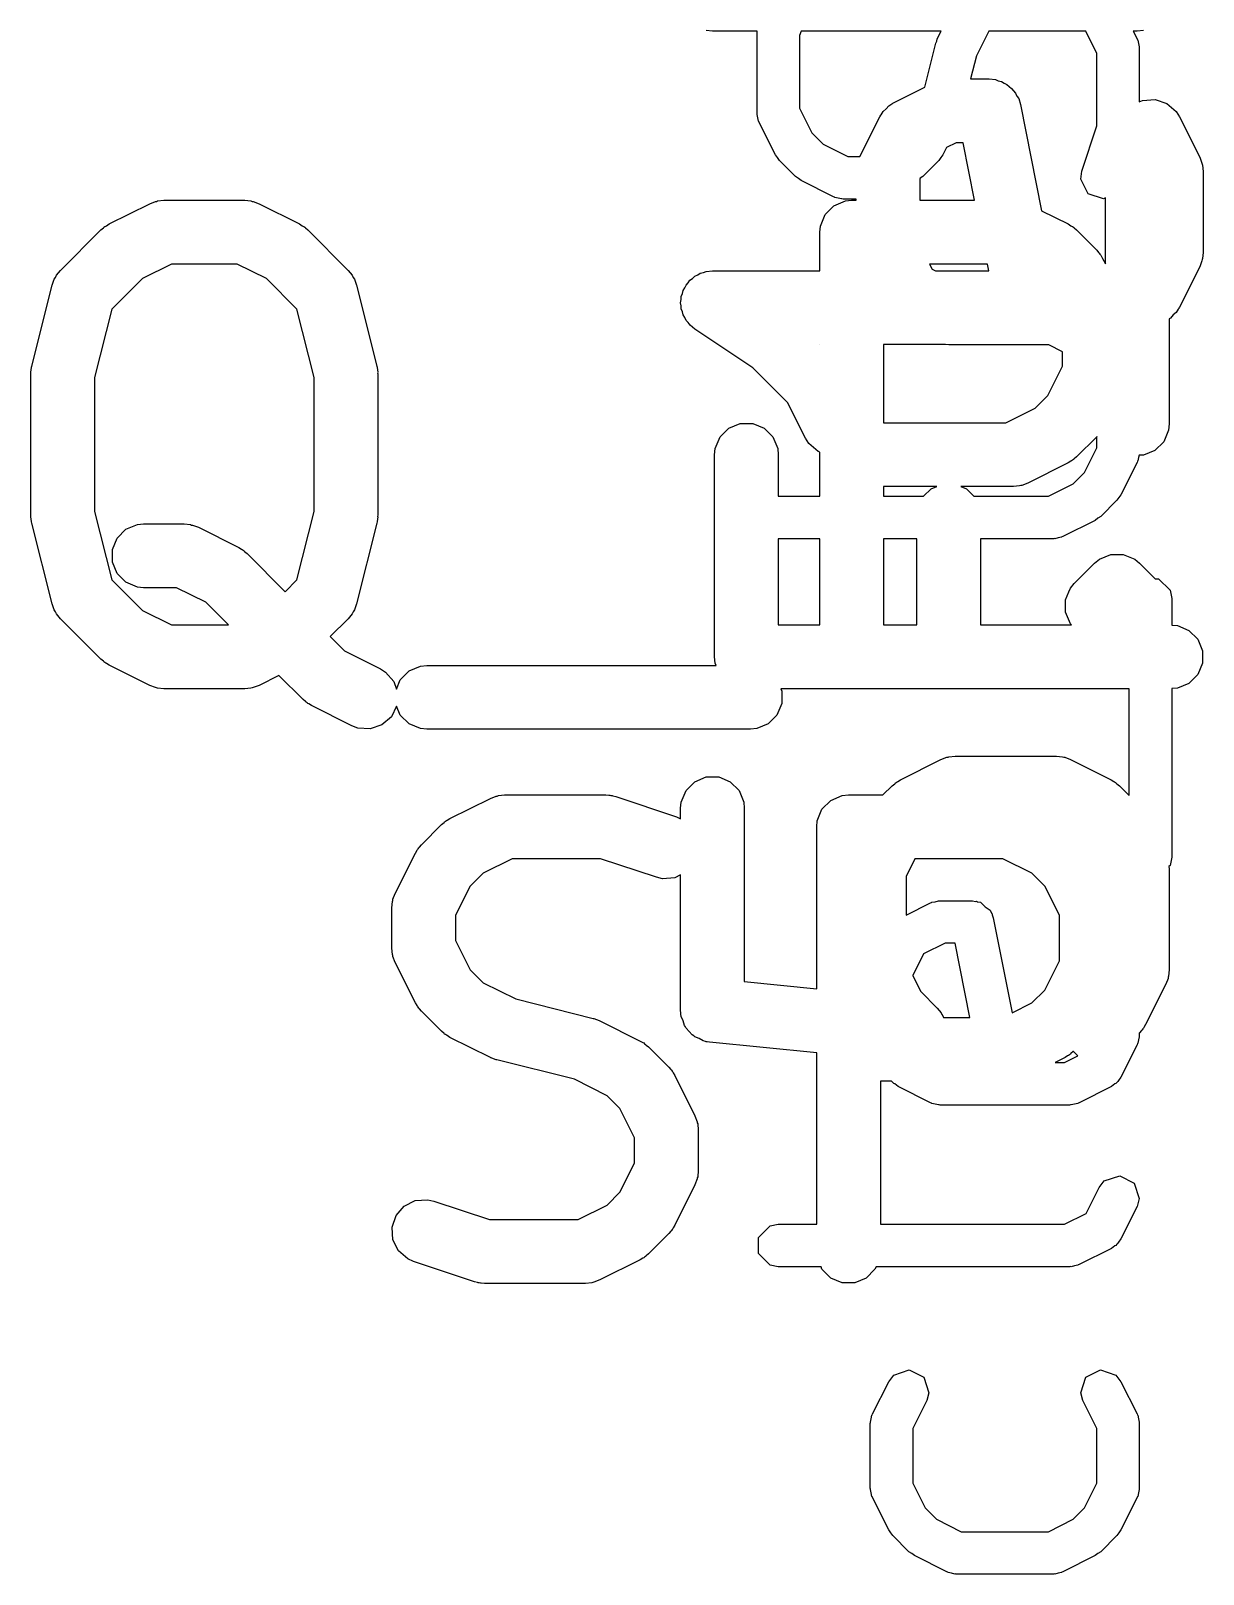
# Model space of a CAD drawing. Extents: x 2.08 to 4.63, y -4.92 to -2.81.
# Drawn here: x 2.4181 to 2.5268, y -3.5014 to -3.3583 of the extents above; entities that cross this region are included whole.
import ezdxf

# ---------------------------------------------------------------- set-up
doc = ezdxf.new("R2010")
doc.units = 0
doc.header["$MEASUREMENT"] = 0
doc.layers.add('BLACK', color=7, linetype='CONTINUOUS')

msp = doc.modelspace()

# ---------------------------------------------------------------- linework, layer by layer
at = {"layer": 'BLACK', "linetype": 'CONTINUOUS'}
for p, q in [((2.48129, -3.35838), (2.48072, -3.35832)), ((2.48544, -3.35838), (2.48129, -3.35838)), ((2.48542, -3.35847), (2.48544, -3.35838)), ((2.48542, -3.36597), (2.48542, -3.35847)), ((2.4895, -3.35838), (2.48936, -3.35879)), ((2.48936, -3.35879), (2.48936, -3.36551)), ((2.50248, -3.35838), (2.4895, -3.35838)), ((2.50198, -3.35949), (2.50207, -3.3593)), ((2.50207, -3.3593), (2.50213, -3.35909)), ((2.50213, -3.35909), (2.50248, -3.35838)), ((2.50689, -3.35838), (2.50575, -3.36066)), ((2.51589, -3.35838), (2.50689, -3.35838)), ((2.51692, -3.36044), (2.51589, -3.35838)), ((2.52066, -3.35838), (2.52029, -3.35838)), ((2.52029, -3.35838), (2.52065, -3.35909)), ((2.52065, -3.35909), (2.52067, -3.35919)), ((2.52124, -3.35832), (2.52066, -3.35838)), ((2.52067, -3.35919), (2.5207, -3.35922)), ((2.5207, -3.35922), (2.52077, -3.35953)), ((2.50096, -3.36358), (2.50198, -3.35949)), ((2.50575, -3.36066), (2.50521, -3.36281)), ((2.51692, -3.36715), (2.51692, -3.36044)), ((2.52077, -3.35953), (2.52085, -3.35983)), ((2.52085, -3.35983), (2.52084, -3.35987)), ((2.52084, -3.35987), (2.52085, -3.35997)), ((2.52085, -3.35997), (2.52085, -3.36494)), ((2.49812, -3.365), (2.50096, -3.36358)), ((2.50521, -3.36281), (2.50694, -3.36281)), ((2.50694, -3.36281), (2.50751, -3.36287)), ((2.50751, -3.36287), (2.50778, -3.36298)), ((2.50778, -3.36298), (2.50807, -3.36304)), ((2.50807, -3.36304), (2.50831, -3.3632)), ((2.50831, -3.3632), (2.50858, -3.36331)), ((2.50858, -3.36331), (2.50878, -3.36351)), ((2.50878, -3.36351), (2.50902, -3.36368)), ((2.49792, -3.36512), (2.49798, -3.36507)), ((2.49798, -3.36507), (2.49802, -3.36506)), ((2.49802, -3.36506), (2.49812, -3.365)), ((2.50902, -3.36368), (2.50919, -3.36392)), ((2.50919, -3.36392), (2.50939, -3.36412)), ((2.50939, -3.36412), (2.5095, -3.36439)), ((2.5095, -3.36439), (2.50967, -3.36463)), ((2.50967, -3.36463), (2.50983, -3.36519)), ((2.52085, -3.36494), (2.52116, -3.36479)), ((2.52116, -3.36479), (2.52231, -3.36471)), ((2.52231, -3.36471), (2.5234, -3.36507)), ((2.5234, -3.36507), (2.52427, -3.36583)), ((2.48544, -3.36607), (2.48542, -3.36597)), ((2.48543, -3.36611), (2.48544, -3.36607)), ((2.48551, -3.36641), (2.48543, -3.36611)), ((2.48557, -3.36672), (2.48551, -3.36641)), ((2.48936, -3.36551), (2.49051, -3.3678)), ((2.49496, -3.37), (2.4968, -3.36632)), ((2.4968, -3.36632), (2.49686, -3.36622)), ((2.49686, -3.36622), (2.49687, -3.36618)), ((2.49687, -3.36618), (2.49692, -3.36612)), ((2.49692, -3.36612), (2.49711, -3.36583)), ((2.49711, -3.36583), (2.49739, -3.36559)), ((2.49739, -3.36559), (2.49763, -3.36531)), ((2.49763, -3.36531), (2.49792, -3.36512)), ((2.50983, -3.36519), (2.5118, -3.37502)), ((2.52427, -3.36583), (2.52458, -3.36632)), ((2.52458, -3.36632), (2.52645, -3.37007)), ((2.4856, -3.36676), (2.48557, -3.36672)), ((2.48563, -3.36685), (2.4856, -3.36676)), ((2.48713, -3.36985), (2.48563, -3.36685)), ((2.49051, -3.3678), (2.49156, -3.36885)), ((2.51552, -3.37135), (2.51692, -3.36715)), ((2.49156, -3.36885), (2.49385, -3.37)), ((2.50299, -3.36917), (2.50265, -3.36985)), ((2.50389, -3.36872), (2.50299, -3.36917)), ((2.50452, -3.36872), (2.50389, -3.36872)), ((2.50559, -3.37406), (2.50452, -3.36872)), ((2.48732, -3.3701), (2.48713, -3.36985)), ((2.4875, -3.37036), (2.48732, -3.3701)), ((2.489, -3.37186), (2.4875, -3.37036)), ((2.49385, -3.37), (2.49496, -3.37)), ((2.50228, -3.37036), (2.50078, -3.37186)), ((2.50246, -3.3701), (2.50228, -3.37036)), ((2.50265, -3.36985), (2.50246, -3.3701)), ((2.52645, -3.37007), (2.52666, -3.37061)), ((2.52666, -3.37061), (2.52667, -3.37072)), ((2.52667, -3.37072), (2.52671, -3.37081)), ((2.48926, -3.37204), (2.489, -3.37186)), ((2.48951, -3.37223), (2.48926, -3.37204)), ((2.50055, -3.37201), (2.50052, -3.37209)), ((2.50052, -3.37209), (2.50052, -3.37406)), ((2.50078, -3.37186), (2.50055, -3.37201)), ((2.51542, -3.37211), (2.51552, -3.37135)), ((2.5161, -3.37346), (2.51542, -3.37211)), ((2.52671, -3.37081), (2.52676, -3.37139)), ((2.52676, -3.37139), (2.52676, -3.37889)), ((2.49251, -3.37373), (2.48951, -3.37223)), ((2.51753, -3.37393), (2.5161, -3.37346)), ((2.42538, -3.37625), (2.42913, -3.37438)), ((2.42913, -3.37438), (2.42967, -3.37417)), ((2.42967, -3.37417), (2.42977, -3.37416)), ((2.42977, -3.37416), (2.42987, -3.37412)), ((2.42987, -3.37412), (2.43045, -3.37406)), ((2.43045, -3.37406), (2.43795, -3.37406)), ((2.43795, -3.37406), (2.43852, -3.37412)), ((2.43852, -3.37412), (2.43862, -3.37416)), ((2.43862, -3.37416), (2.43873, -3.37417)), ((2.43873, -3.37417), (2.43927, -3.37438)), ((2.43927, -3.37438), (2.44302, -3.37625)), ((2.49173, -3.37538), (2.49255, -3.37456)), ((2.4926, -3.37376), (2.49251, -3.37373)), ((2.49255, -3.37456), (2.49361, -3.37412)), ((2.49264, -3.37379), (2.4926, -3.37376)), ((2.49295, -3.37385), (2.49264, -3.37379)), ((2.49325, -3.37393), (2.49295, -3.37385)), ((2.49329, -3.37392), (2.49325, -3.37393)), ((2.49339, -3.37394), (2.49329, -3.37392)), ((2.49461, -3.37394), (2.49339, -3.37394)), ((2.49361, -3.37412), (2.49419, -3.37406)), ((2.49419, -3.37406), (2.49461, -3.37406)), ((2.49461, -3.37406), (2.49461, -3.37394)), ((2.50052, -3.37406), (2.50559, -3.37406)), ((2.5118, -3.37502), (2.51426, -3.37625)), ((2.51771, -3.37384), (2.51753, -3.37393)), ((2.51771, -3.37996), (2.51771, -3.37384)), ((2.42489, -3.37656), (2.42497, -3.3765)), ((2.42497, -3.3765), (2.42506, -3.37644)), ((2.42506, -3.37644), (2.42513, -3.37641)), ((2.42513, -3.37641), (2.42538, -3.37625)), ((2.44302, -3.37625), (2.44326, -3.37641)), ((2.44326, -3.37641), (2.44334, -3.37644)), ((2.44334, -3.37644), (2.44342, -3.3765)), ((2.44342, -3.3765), (2.44351, -3.37656)), ((2.49124, -3.37702), (2.49129, -3.37644)), ((2.49129, -3.37644), (2.49173, -3.37538)), ((2.51426, -3.37625), (2.5145, -3.37641)), ((2.5145, -3.37641), (2.51458, -3.37644)), ((2.51458, -3.37644), (2.51466, -3.3765)), ((2.51466, -3.3765), (2.51475, -3.37656)), ((2.42086, -3.38055), (2.42461, -3.3768)), ((2.42461, -3.3768), (2.42484, -3.37662)), ((2.42484, -3.37662), (2.42489, -3.37656)), ((2.44351, -3.37656), (2.44356, -3.37662)), ((2.44356, -3.37662), (2.44378, -3.3768)), ((2.44378, -3.3768), (2.44753, -3.38055)), ((2.49124, -3.38059), (2.49124, -3.37702)), ((2.51475, -3.37656), (2.5148, -3.37662)), ((2.5148, -3.37662), (2.51502, -3.3768)), ((2.51502, -3.3768), (2.5169, -3.37868)), ((2.5169, -3.37868), (2.51708, -3.3789)), ((2.51708, -3.3789), (2.51714, -3.37896)), ((2.51714, -3.37896), (2.5172, -3.37904)), ((2.5172, -3.37904), (2.51727, -3.37913)), ((2.51727, -3.37913), (2.5173, -3.3792)), ((2.5173, -3.3792), (2.51745, -3.37945)), ((2.52676, -3.37889), (2.52671, -3.37946)), ((2.42049, -3.381), (2.42086, -3.38055)), ((2.43114, -3.37997), (2.42845, -3.38132)), ((2.43725, -3.37997), (2.43114, -3.37997)), ((2.43995, -3.38132), (2.43725, -3.37997)), ((2.44753, -3.38055), (2.4479, -3.381)), ((2.48016, -3.38082), (2.48045, -3.38076)), ((2.48045, -3.38076), (2.48072, -3.38065)), ((2.48072, -3.38065), (2.48129, -3.38059)), ((2.48129, -3.38059), (2.48129, -3.38059)), ((2.48129, -3.38059), (2.48129, -3.38059)), ((2.48129, -3.38059), (2.48129, -3.38059)), ((2.48129, -3.38059), (2.49124, -3.38059)), ((2.50677, -3.37997), (2.50141, -3.37997)), ((2.50141, -3.37997), (2.50164, -3.38044)), ((2.50164, -3.38044), (2.50195, -3.38059)), ((2.50195, -3.38059), (2.50689, -3.38059)), ((2.50689, -3.38059), (2.50677, -3.37997)), ((2.51745, -3.37945), (2.51771, -3.37996)), ((2.52645, -3.38021), (2.52458, -3.38396)), ((2.52666, -3.37967), (2.52645, -3.38021)), ((2.52667, -3.37956), (2.52666, -3.37967)), ((2.52671, -3.37946), (2.52667, -3.37956)), ((2.41821, -3.38942), (2.42008, -3.38192)), ((2.42008, -3.38192), (2.42028, -3.38138)), ((2.42028, -3.38138), (2.42041, -3.3812)), ((2.42041, -3.3812), (2.42049, -3.381)), ((2.42845, -3.38132), (2.42561, -3.38415)), ((2.44278, -3.38415), (2.43995, -3.38132)), ((2.4479, -3.381), (2.44798, -3.3812)), ((2.44798, -3.3812), (2.44811, -3.38138)), ((2.44811, -3.38138), (2.44831, -3.38192)), ((2.44831, -3.38192), (2.45018, -3.38942)), ((2.47856, -3.38242), (2.47873, -3.38218)), ((2.47873, -3.38218), (2.47884, -3.38191)), ((2.47884, -3.38191), (2.47904, -3.3817)), ((2.47904, -3.3817), (2.4792, -3.38146)), ((2.4792, -3.38146), (2.47944, -3.3813)), ((2.47944, -3.3813), (2.47965, -3.38109)), ((2.47965, -3.38109), (2.47992, -3.38098)), ((2.47992, -3.38098), (2.48016, -3.38082)), ((2.47834, -3.38355), (2.4784, -3.38326)), ((2.4784, -3.38383), (2.47834, -3.38355)), ((2.4784, -3.38297), (2.47851, -3.3827)), ((2.4784, -3.38326), (2.4784, -3.38297)), ((2.47851, -3.3827), (2.47856, -3.38242)), ((2.42561, -3.38415), (2.42403, -3.3905)), ((2.44437, -3.3905), (2.44278, -3.38415)), ((2.4784, -3.38412), (2.4784, -3.38383)), ((2.47851, -3.38439), (2.4784, -3.38412)), ((2.47857, -3.38468), (2.47851, -3.38439)), ((2.47873, -3.38492), (2.47857, -3.38468)), ((2.47884, -3.38519), (2.47873, -3.38492)), ((2.52375, -3.38497), (2.52361, -3.38505)), ((2.52361, -3.38505), (2.52361, -3.39479)), ((2.52399, -3.38469), (2.52375, -3.38497)), ((2.52427, -3.38445), (2.52399, -3.38469)), ((2.52445, -3.38416), (2.52427, -3.38445)), ((2.5245, -3.3841), (2.52445, -3.38416)), ((2.52452, -3.38406), (2.5245, -3.3841)), ((2.52458, -3.38396), (2.52452, -3.38406)), ((2.47904, -3.38539), (2.47884, -3.38519)), ((2.47921, -3.38564), (2.47904, -3.38539)), ((2.47965, -3.386), (2.47921, -3.38564)), ((2.48504, -3.38959), (2.47965, -3.386)), ((2.47965, -3.386), (2.47965, -3.386)), ((2.47965, -3.386), (2.47965, -3.386)), ((2.47965, -3.386), (2.47965, -3.386)), ((2.49124, -3.38744), (2.49123, -3.38744)), ((2.49123, -3.38744), (2.49124, -3.38744)), ((2.49124, -3.38744), (2.49124, -3.38744)), ((2.50289, -3.38744), (2.49714, -3.38744)), ((2.49714, -3.38744), (2.49714, -3.39469)), ((2.50319, -3.38747), (2.50289, -3.38744)), ((2.51069, -3.38747), (2.50319, -3.38747)), ((2.51248, -3.38747), (2.51069, -3.38747)), ((2.51373, -3.38809), (2.51248, -3.38747)), ((2.51373, -3.38944), (2.51373, -3.38809)), ((2.41812, -3.39), (2.41815, -3.38978)), ((2.41813, -3.39004), (2.41812, -3.39)), ((2.41812, -3.39014), (2.41813, -3.39004)), ((2.41812, -3.40326), (2.41812, -3.39014)), ((2.41815, -3.38978), (2.41818, -3.38956)), ((2.41818, -3.38956), (2.41819, -3.38952)), ((2.41819, -3.38952), (2.41821, -3.38942)), ((2.42403, -3.3905), (2.42403, -3.4029)), ((2.44437, -3.4029), (2.44437, -3.3905)), ((2.45018, -3.38942), (2.4502, -3.38952)), ((2.4502, -3.38952), (2.45022, -3.38956)), ((2.45022, -3.38956), (2.45024, -3.38978)), ((2.45024, -3.38978), (2.45027, -3.39)), ((2.45027, -3.39), (2.45026, -3.39004)), ((2.45026, -3.39004), (2.45027, -3.39014)), ((2.45027, -3.39014), (2.45027, -3.40326)), ((2.48824, -3.39279), (2.48504, -3.38959)), ((2.51238, -3.39214), (2.51373, -3.38944)), ((2.51119, -3.39334), (2.51238, -3.39214)), ((2.4899, -3.39612), (2.48824, -3.39279)), ((2.50849, -3.39469), (2.51119, -3.39334)), ((2.4828, -3.39518), (2.48387, -3.39474)), ((2.48387, -3.39474), (2.48502, -3.39474)), ((2.48502, -3.39474), (2.48608, -3.39518)), ((2.49714, -3.39469), (2.50849, -3.39469)), ((2.52361, -3.39479), (2.52356, -3.39537)), ((2.48155, -3.39706), (2.48199, -3.396)), ((2.48199, -3.396), (2.4828, -3.39518)), ((2.48608, -3.39518), (2.4869, -3.396)), ((2.4869, -3.396), (2.48734, -3.39706)), ((2.49021, -3.39661), (2.4899, -3.39612)), ((2.5169, -3.39598), (2.51502, -3.39785)), ((2.51692, -3.39595), (2.5169, -3.39598)), ((2.51692, -3.397), (2.51692, -3.39595)), ((2.52312, -3.39644), (2.5223, -3.39725)), ((2.52356, -3.39537), (2.52312, -3.39644)), ((2.48149, -3.39764), (2.48155, -3.39706)), ((2.48149, -3.41638), (2.48149, -3.39764)), ((2.48734, -3.39706), (2.48739, -3.39764)), ((2.48739, -3.39764), (2.48739, -3.4015)), ((2.49108, -3.39736), (2.49021, -3.39661)), ((2.49124, -3.39741), (2.49108, -3.39736)), ((2.49124, -3.4015), (2.49124, -3.39741)), ((2.51502, -3.39785), (2.5148, -3.39804)), ((2.51577, -3.3993), (2.51692, -3.397)), ((2.52077, -3.39791), (2.5207, -3.39822)), ((2.52083, -3.39769), (2.52077, -3.39791)), ((2.52124, -3.39769), (2.52083, -3.39769)), ((2.5223, -3.39725), (2.52124, -3.39769)), ((2.51426, -3.3984), (2.51051, -3.40028)), ((2.5145, -3.39825), (2.51426, -3.3984)), ((2.51458, -3.39822), (2.5145, -3.39825)), ((2.51466, -3.39815), (2.51458, -3.39822)), ((2.51475, -3.3981), (2.51466, -3.39815)), ((2.51472, -3.40035), (2.51577, -3.3993)), ((2.5148, -3.39804), (2.51475, -3.3981)), ((2.52065, -3.39835), (2.51915, -3.40135)), ((2.52067, -3.39825), (2.52065, -3.39835)), ((2.5207, -3.39822), (2.52067, -3.39825)), ((2.49714, -3.40059), (2.49714, -3.4015)), ((2.50207, -3.40059), (2.49714, -3.40059)), ((2.50086, -3.4015), (2.50155, -3.40081)), ((2.50155, -3.40081), (2.50207, -3.40059)), ((2.50919, -3.40059), (2.50431, -3.40059)), ((2.50431, -3.40059), (2.50483, -3.40081)), ((2.50483, -3.40081), (2.50552, -3.4015)), ((2.50976, -3.40053), (2.50919, -3.40059)), ((2.50986, -3.40049), (2.50976, -3.40053)), ((2.50997, -3.40049), (2.50986, -3.40049)), ((2.51051, -3.40028), (2.50997, -3.40049)), ((2.51242, -3.4015), (2.51472, -3.40035)), ((2.48739, -3.4015), (2.49124, -3.4015)), ((2.49714, -3.4015), (2.50086, -3.4015)), ((2.50552, -3.4015), (2.51242, -3.4015)), ((2.51878, -3.40186), (2.51728, -3.40336)), ((2.51895, -3.4016), (2.51878, -3.40186)), ((2.51915, -3.40135), (2.51895, -3.4016)), ((2.41813, -3.40336), (2.41812, -3.40326)), ((2.41812, -3.40341), (2.41813, -3.40336)), ((2.41815, -3.40362), (2.41812, -3.40341)), ((2.41818, -3.40384), (2.41815, -3.40362)), ((2.42403, -3.4029), (2.42561, -3.40925)), ((2.44278, -3.40925), (2.44437, -3.4029)), ((2.45024, -3.40362), (2.45022, -3.40384)), ((2.45027, -3.40341), (2.45024, -3.40362)), ((2.45027, -3.40326), (2.45026, -3.40336)), ((2.45026, -3.40336), (2.45027, -3.40341)), ((2.51702, -3.40353), (2.51677, -3.40373)), ((2.51728, -3.40336), (2.51702, -3.40353)), ((2.41819, -3.40388), (2.41818, -3.40384)), ((2.41821, -3.40398), (2.41819, -3.40388)), ((2.42008, -3.41148), (2.41821, -3.40398)), ((2.42612, -3.40537), (2.42693, -3.40456)), ((2.42693, -3.40456), (2.428, -3.40412)), ((2.428, -3.40412), (2.42857, -3.40406)), ((2.42857, -3.40406), (2.43232, -3.40406)), ((2.43232, -3.40406), (2.4329, -3.40412)), ((2.4329, -3.40412), (2.433, -3.40416)), ((2.433, -3.40416), (2.4331, -3.40416)), ((2.4331, -3.40416), (2.43364, -3.40437)), ((2.43364, -3.40437), (2.43739, -3.40625)), ((2.45018, -3.40398), (2.44831, -3.41148)), ((2.4502, -3.40388), (2.45018, -3.40398)), ((2.45022, -3.40384), (2.4502, -3.40388)), ((2.51677, -3.40373), (2.51377, -3.40523)), ((2.42568, -3.40644), (2.42612, -3.40537)), ((2.42568, -3.40759), (2.42568, -3.40644)), ((2.43739, -3.40625), (2.43764, -3.4064)), ((2.43764, -3.4064), (2.43771, -3.40643)), ((2.43771, -3.40643), (2.43779, -3.4065)), ((2.43779, -3.4065), (2.43788, -3.40655)), ((2.43788, -3.40655), (2.43793, -3.40661)), ((2.48739, -3.40543), (2.48739, -3.41343)), ((2.49124, -3.40543), (2.48739, -3.40543)), ((2.49124, -3.41343), (2.49124, -3.40543)), ((2.49714, -3.40543), (2.49714, -3.41343)), ((2.50024, -3.40543), (2.49714, -3.40543)), ((2.50024, -3.41343), (2.50024, -3.40543)), ((2.51289, -3.40543), (2.50614, -3.40543)), ((2.50614, -3.40543), (2.50614, -3.41343)), ((2.51298, -3.40541), (2.51289, -3.40543)), ((2.51303, -3.40543), (2.51298, -3.40541)), ((2.51333, -3.40535), (2.51303, -3.40543)), ((2.51364, -3.40528), (2.51333, -3.40535)), ((2.51367, -3.40525), (2.51364, -3.40528)), ((2.51377, -3.40523), (2.51367, -3.40525)), ((2.42612, -3.40865), (2.42568, -3.40759)), ((2.43793, -3.40661), (2.43816, -3.4068)), ((2.43816, -3.4068), (2.44169, -3.41034)), ((2.51482, -3.40958), (2.5167, -3.40771)), ((2.5167, -3.40771), (2.51715, -3.40734)), ((2.51715, -3.40734), (2.51821, -3.4069)), ((2.51821, -3.4069), (2.51936, -3.4069)), ((2.51936, -3.4069), (2.52043, -3.40734)), ((2.52043, -3.40734), (2.52043, -3.40734)), ((2.52043, -3.40734), (2.52088, -3.40771)), ((2.52088, -3.40771), (2.52232, -3.40915)), ((2.42561, -3.40925), (2.42845, -3.41208)), ((2.42693, -3.40947), (2.42612, -3.40865)), ((2.44169, -3.41034), (2.44278, -3.40925)), ((2.52232, -3.40915), (2.52264, -3.40915)), ((2.52264, -3.40915), (2.5237, -3.41021)), ((2.428, -3.40991), (2.42693, -3.40947)), ((2.42857, -3.40997), (2.428, -3.40991)), ((2.43162, -3.40997), (2.42857, -3.40997)), ((2.43432, -3.41131), (2.43162, -3.40997)), ((2.51402, -3.41109), (2.51432, -3.41037)), ((2.51432, -3.41037), (2.51446, -3.41003)), ((2.51446, -3.41003), (2.51482, -3.40958)), ((2.51446, -3.41003), (2.51446, -3.41003)), ((2.5237, -3.41021), (2.52385, -3.41096)), ((2.42028, -3.41202), (2.42008, -3.41148)), ((2.42041, -3.4122), (2.42028, -3.41202)), ((2.42049, -3.4124), (2.42041, -3.4122)), ((2.42845, -3.41208), (2.43114, -3.41343)), ((2.43644, -3.41343), (2.43432, -3.41131)), ((2.44798, -3.4122), (2.4479, -3.4124)), ((2.44811, -3.41202), (2.44798, -3.4122)), ((2.44831, -3.41148), (2.44811, -3.41202)), ((2.51402, -3.41224), (2.51402, -3.41109)), ((2.51446, -3.41331), (2.51402, -3.41224)), ((2.52385, -3.41096), (2.52385, -3.41344)), ((2.42086, -3.41285), (2.42049, -3.4124)), ((2.42461, -3.4166), (2.42086, -3.41285)), ((2.43114, -3.41343), (2.43644, -3.41343)), ((2.44753, -3.41285), (2.44587, -3.41451)), ((2.4479, -3.4124), (2.44753, -3.41285)), ((2.48739, -3.41343), (2.49124, -3.41343)), ((2.49714, -3.41343), (2.50024, -3.41343)), ((2.50614, -3.41343), (2.51456, -3.41343)), ((2.51456, -3.41343), (2.51446, -3.41331)), ((2.51446, -3.41331), (2.51446, -3.41331)), ((2.52385, -3.41344), (2.52439, -3.41349)), ((2.52439, -3.41349), (2.52545, -3.41393)), ((2.44587, -3.41451), (2.44719, -3.41583)), ((2.52545, -3.41393), (2.52627, -3.41474)), ((2.52627, -3.41474), (2.52671, -3.41581)), ((2.44719, -3.41583), (2.45051, -3.41749)), ((2.48155, -3.41696), (2.48149, -3.41638)), ((2.52671, -3.41581), (2.52671, -3.41696)), ((2.42484, -3.41679), (2.42461, -3.4166)), ((2.42489, -3.41684), (2.42484, -3.41679)), ((2.42497, -3.4169), (2.42489, -3.41684)), ((2.42506, -3.41697), (2.42497, -3.4169)), ((2.42513, -3.417), (2.42506, -3.41697)), ((2.42538, -3.41715), (2.42513, -3.417)), ((2.42913, -3.41903), (2.42538, -3.41715)), ((2.45051, -3.41749), (2.451, -3.4178)), ((2.451, -3.4178), (2.45176, -3.41867)), ((2.45236, -3.4185), (2.45318, -3.41768)), ((2.45318, -3.41768), (2.45424, -3.41724)), ((2.45424, -3.41724), (2.45482, -3.41718)), ((2.45482, -3.41718), (2.48164, -3.41718)), ((2.48164, -3.41718), (2.48155, -3.41696)), ((2.52671, -3.41696), (2.52627, -3.41802)), ((2.42967, -3.41923), (2.42913, -3.41903)), ((2.42977, -3.41924), (2.42967, -3.41923)), ((2.42987, -3.41928), (2.42977, -3.41924)), ((2.43045, -3.41934), (2.42987, -3.41928)), ((2.43795, -3.41934), (2.43045, -3.41934)), ((2.43852, -3.41928), (2.43795, -3.41934)), ((2.43862, -3.41924), (2.43852, -3.41928)), ((2.43873, -3.41923), (2.43862, -3.41924)), ((2.43927, -3.41903), (2.43873, -3.41923)), ((2.44111, -3.4181), (2.43927, -3.41903)), ((2.44336, -3.42035), (2.44111, -3.4181)), ((2.45176, -3.41867), (2.452, -3.41938)), ((2.452, -3.41938), (2.45236, -3.4185)), ((2.51992, -3.41934), (2.48762, -3.41934)), ((2.48762, -3.41934), (2.48771, -3.41956)), ((2.51992, -3.42924), (2.51992, -3.41934)), ((2.52439, -3.41928), (2.52385, -3.41933)), ((2.52385, -3.41933), (2.52385, -3.43496)), ((2.52545, -3.41884), (2.52439, -3.41928)), ((2.52627, -3.41802), (2.52545, -3.41884)), ((2.44358, -3.42053), (2.44336, -3.42035)), ((2.44363, -3.42059), (2.44358, -3.42053)), ((2.44372, -3.42065), (2.44363, -3.42059)), ((2.4438, -3.42072), (2.44372, -3.42065)), ((2.44388, -3.42075), (2.4438, -3.42072)), ((2.44412, -3.4209), (2.44388, -3.42075)), ((2.48771, -3.42071), (2.48727, -3.42178)), ((2.48771, -3.41956), (2.48771, -3.42071)), ((2.44787, -3.42278), (2.44412, -3.4209)), ((2.45153, -3.42195), (2.45066, -3.4227)), ((2.45202, -3.42095), (2.45153, -3.42195)), ((2.45236, -3.42178), (2.45202, -3.42095)), ((2.45318, -3.42259), (2.45236, -3.42178)), ((2.48727, -3.42178), (2.48645, -3.42259)), ((2.44841, -3.42298), (2.44787, -3.42278)), ((2.44956, -3.42307), (2.44841, -3.42298)), ((2.45066, -3.4227), (2.44956, -3.42307)), ((2.45424, -3.42303), (2.45318, -3.42259)), ((2.45482, -3.42309), (2.45424, -3.42303)), ((2.48481, -3.42309), (2.45482, -3.42309)), ((2.48539, -3.42303), (2.48481, -3.42309)), ((2.48645, -3.42259), (2.48539, -3.42303)), ((2.49872, -3.42777), (2.50247, -3.4259)), ((2.50247, -3.4259), (2.50301, -3.42569)), ((2.50301, -3.42569), (2.50312, -3.42569)), ((2.50312, -3.42569), (2.50321, -3.42564)), ((2.50321, -3.42564), (2.50379, -3.42559)), ((2.50379, -3.42559), (2.51316, -3.42559)), ((2.51316, -3.42559), (2.51374, -3.42564)), ((2.51374, -3.42564), (2.51384, -3.42569)), ((2.51384, -3.42569), (2.51394, -3.42569)), ((2.51394, -3.42569), (2.51448, -3.4259)), ((2.51448, -3.4259), (2.51823, -3.42777)), ((2.47884, -3.42877), (2.47965, -3.42796)), ((2.47965, -3.42796), (2.48072, -3.42752)), ((2.48072, -3.42752), (2.48187, -3.42752)), ((2.48187, -3.42752), (2.48293, -3.42796)), ((2.48293, -3.42796), (2.48375, -3.42877)), ((2.49823, -3.42808), (2.49832, -3.42803)), ((2.49832, -3.42803), (2.4984, -3.42796)), ((2.4984, -3.42796), (2.49847, -3.42793)), ((2.49847, -3.42793), (2.49872, -3.42777)), ((2.51823, -3.42777), (2.51848, -3.42793)), ((2.51848, -3.42793), (2.51855, -3.42796)), ((2.51855, -3.42796), (2.51863, -3.42803)), ((2.51863, -3.42803), (2.51872, -3.42808)), ((2.46071, -3.4295), (2.46125, -3.42929)), ((2.46125, -3.42929), (2.46135, -3.42929)), ((2.46135, -3.42929), (2.46145, -3.42925)), ((2.46145, -3.42925), (2.46203, -3.42919)), ((2.46203, -3.42919), (2.4714, -3.42919)), ((2.4714, -3.42919), (2.47169, -3.42922)), ((2.47169, -3.42922), (2.47177, -3.42921)), ((2.47177, -3.42921), (2.47187, -3.42924)), ((2.47187, -3.42924), (2.47198, -3.42925)), ((2.47198, -3.42925), (2.47205, -3.42928)), ((2.47205, -3.42928), (2.47233, -3.42934)), ((2.47233, -3.42934), (2.47796, -3.43122)), ((2.4784, -3.42984), (2.47884, -3.42877)), ((2.48375, -3.42877), (2.48419, -3.42984)), ((2.49226, -3.42969), (2.49332, -3.42925)), ((2.49332, -3.42925), (2.4939, -3.42919)), ((2.4939, -3.42919), (2.49709, -3.42919)), ((2.49709, -3.42919), (2.49795, -3.42833)), ((2.49795, -3.42833), (2.49818, -3.42814)), ((2.49818, -3.42814), (2.49823, -3.42808)), ((2.51872, -3.42808), (2.51877, -3.42814)), ((2.51877, -3.42814), (2.519, -3.42833)), ((2.519, -3.42833), (2.51992, -3.42924)), ((2.45696, -3.43138), (2.46071, -3.4295)), ((2.47834, -3.43042), (2.4784, -3.42984)), ((2.47834, -3.43139), (2.47834, -3.43042)), ((2.48419, -3.42984), (2.48424, -3.43042)), ((2.48424, -3.43042), (2.48424, -3.44649)), ((2.491, -3.43157), (2.49144, -3.4305)), ((2.49144, -3.4305), (2.49226, -3.42969)), ((2.45431, -3.4338), (2.45619, -3.43193)), ((2.45619, -3.43193), (2.45642, -3.43174)), ((2.45642, -3.43174), (2.45647, -3.43168)), ((2.45647, -3.43168), (2.45656, -3.43163)), ((2.45656, -3.43163), (2.45664, -3.43156)), ((2.45664, -3.43156), (2.45671, -3.43153)), ((2.45671, -3.43153), (2.45696, -3.43138)), ((2.47796, -3.43122), (2.47834, -3.43139)), ((2.49095, -3.43214), (2.491, -3.43157)), ((2.49095, -3.44716), (2.49095, -3.43214)), ((2.45189, -3.43832), (2.45376, -3.43457)), ((2.45376, -3.43457), (2.45392, -3.43432)), ((2.45392, -3.43432), (2.45395, -3.43425)), ((2.45395, -3.43425), (2.45401, -3.43417)), ((2.45401, -3.43417), (2.45407, -3.43408)), ((2.45407, -3.43408), (2.45413, -3.43403)), ((2.45413, -3.43403), (2.45431, -3.4338)), ((2.46272, -3.4351), (2.46003, -3.43644)), ((2.47092, -3.4351), (2.46272, -3.4351)), ((2.47609, -3.43682), (2.47092, -3.4351)), ((2.50006, -3.4351), (2.49924, -3.43674)), ((2.5082, -3.4351), (2.50006, -3.4351)), ((2.5109, -3.43644), (2.5082, -3.4351)), ((2.52385, -3.43496), (2.5237, -3.43572)), ((2.46003, -3.43644), (2.45883, -3.43764)), ((2.47834, -3.4366), (2.4778, -3.43687)), ((2.47834, -3.44916), (2.47834, -3.4366)), ((2.51209, -3.43764), (2.5109, -3.43644)), ((2.5237, -3.43572), (2.52359, -3.43583)), ((2.52359, -3.43583), (2.52361, -3.43604)), ((2.52361, -3.43604), (2.52361, -3.44541)), ((2.45883, -3.43764), (2.45748, -3.44034)), ((2.47666, -3.43695), (2.47609, -3.43682)), ((2.4778, -3.43687), (2.47666, -3.43695)), ((2.49924, -3.43674), (2.49924, -3.44033)), ((2.51344, -3.44034), (2.51209, -3.43764)), ((2.45157, -3.43964), (2.45163, -3.43907)), ((2.45163, -3.43907), (2.45167, -3.43897)), ((2.45167, -3.43897), (2.45168, -3.43886)), ((2.45168, -3.43886), (2.45189, -3.43832)), ((2.49924, -3.44033), (2.50151, -3.4392)), ((2.50151, -3.4392), (2.5016, -3.43917)), ((2.5016, -3.43917), (2.50163, -3.43914)), ((2.50163, -3.43914), (2.50194, -3.43908)), ((2.50194, -3.43908), (2.50225, -3.439)), ((2.50225, -3.439), (2.50229, -3.43901)), ((2.50229, -3.43901), (2.50239, -3.43899)), ((2.50239, -3.43899), (2.50539, -3.43899)), ((2.50539, -3.43899), (2.50567, -3.43905)), ((2.50567, -3.43905), (2.50577, -3.43903)), ((2.50577, -3.43903), (2.50585, -3.43908)), ((2.50585, -3.43908), (2.50614, -3.43914)), ((2.50614, -3.43914), (2.50655, -3.43955)), ((2.45157, -3.44339), (2.45157, -3.43964)), ((2.45748, -3.44034), (2.45748, -3.44269)), ((2.50655, -3.43955), (2.50702, -3.43987)), ((2.50702, -3.43987), (2.50714, -3.44014)), ((2.50714, -3.44014), (2.50721, -3.44021)), ((2.50721, -3.44021), (2.50721, -3.44031)), ((2.50721, -3.44031), (2.50732, -3.44057)), ((2.50732, -3.44057), (2.50908, -3.44937)), ((2.51344, -3.44457), (2.51344, -3.44034)), ((2.45163, -3.44397), (2.45157, -3.44339)), ((2.45748, -3.44269), (2.45883, -3.44539)), ((2.50285, -3.44293), (2.50086, -3.44393)), ((2.50377, -3.44293), (2.50285, -3.44293)), ((2.50515, -3.44981), (2.50377, -3.44293)), ((2.45167, -3.44407), (2.45163, -3.44397)), ((2.45168, -3.44417), (2.45167, -3.44407)), ((2.45189, -3.44471), (2.45168, -3.44417)), ((2.45376, -3.44846), (2.45189, -3.44471)), ((2.50086, -3.44393), (2.49986, -3.44593)), ((2.51209, -3.44727), (2.51344, -3.44457)), ((2.45883, -3.44539), (2.46003, -3.44659)), ((2.46003, -3.44659), (2.46306, -3.4481)), ((2.48424, -3.44649), (2.49095, -3.44716)), ((2.49986, -3.44593), (2.49986, -3.44594)), ((2.49986, -3.44594), (2.50059, -3.44741)), ((2.52351, -3.44619), (2.5233, -3.44673)), ((2.52352, -3.44609), (2.52351, -3.44619)), ((2.52356, -3.44599), (2.52352, -3.44609)), ((2.52361, -3.44541), (2.52356, -3.44599)), ((2.50059, -3.44741), (2.50213, -3.44895)), ((2.5109, -3.44846), (2.51209, -3.44727)), ((2.5233, -3.44673), (2.52143, -3.45048)), ((2.45392, -3.44871), (2.45376, -3.44846)), ((2.45395, -3.44878), (2.45392, -3.44871)), ((2.45401, -3.44886), (2.45395, -3.44878)), ((2.45407, -3.44895), (2.45401, -3.44886)), ((2.45413, -3.449), (2.45407, -3.44895)), ((2.45431, -3.44923), (2.45413, -3.449)), ((2.45619, -3.4511), (2.45431, -3.44923)), ((2.46306, -3.4481), (2.47024, -3.4499)), ((2.47836, -3.44938), (2.47834, -3.44916)), ((2.47835, -3.44945), (2.47836, -3.44938)), ((2.47837, -3.44952), (2.47835, -3.44945)), ((2.50213, -3.44895), (2.50249, -3.4494)), ((2.50249, -3.4494), (2.50255, -3.44953)), ((2.50908, -3.44937), (2.5109, -3.44846)), ((2.47024, -3.4499), (2.47028, -3.44992)), ((2.47028, -3.44992), (2.47031, -3.44992)), ((2.47031, -3.44992), (2.47055, -3.45001)), ((2.47055, -3.45001), (2.47079, -3.4501)), ((2.47079, -3.4501), (2.4708, -3.45011)), ((2.4708, -3.45011), (2.47085, -3.45012)), ((2.47085, -3.45012), (2.4746, -3.452)), ((2.4784, -3.44974), (2.47837, -3.44952)), ((2.47856, -3.45014), (2.4784, -3.44974)), ((2.47869, -3.45055), (2.47856, -3.45014)), ((2.47878, -3.45067), (2.47869, -3.45055)), ((2.47884, -3.4508), (2.47878, -3.45067)), ((2.47914, -3.45111), (2.47884, -3.4508)), ((2.50255, -3.44953), (2.50265, -3.44965)), ((2.50265, -3.44965), (2.50269, -3.44981)), ((2.50269, -3.44981), (2.50515, -3.44981)), ((2.52118, -3.45088), (2.52112, -3.45097)), ((2.52124, -3.4508), (2.52118, -3.45088)), ((2.52127, -3.45073), (2.52124, -3.4508)), ((2.52143, -3.45048), (2.52127, -3.45073)), ((2.45642, -3.45129), (2.45619, -3.4511)), ((2.45647, -3.45135), (2.45642, -3.45129)), ((2.45656, -3.4514), (2.45647, -3.45135)), ((2.45664, -3.45147), (2.45656, -3.4514)), ((2.45671, -3.4515), (2.45664, -3.45147)), ((2.45696, -3.45166), (2.45671, -3.4515)), ((2.46071, -3.45353), (2.45696, -3.45166)), ((2.4746, -3.452), (2.47484, -3.45215)), ((2.47484, -3.45215), (2.47492, -3.45218)), ((2.47492, -3.45218), (2.475, -3.45225)), ((2.475, -3.45225), (2.47509, -3.45231)), ((2.47509, -3.45231), (2.47514, -3.45237)), ((2.47942, -3.45144), (2.47914, -3.45111)), ((2.47955, -3.45151), (2.47942, -3.45144)), ((2.47965, -3.45162), (2.47955, -3.45151)), ((2.48005, -3.45178), (2.47965, -3.45162)), ((2.48043, -3.45199), (2.48005, -3.45178)), ((2.48065, -3.45203), (2.48043, -3.45199)), ((2.48072, -3.45206), (2.48065, -3.45203)), ((2.48079, -3.45206), (2.48072, -3.45206)), ((2.481, -3.4521), (2.48079, -3.45206)), ((2.49095, -3.4531), (2.481, -3.4521)), ((2.52065, -3.45234), (2.51915, -3.45534)), ((2.52067, -3.45224), (2.52065, -3.45234)), ((2.5207, -3.45221), (2.52067, -3.45224)), ((2.52077, -3.4519), (2.5207, -3.45221)), ((2.52085, -3.4516), (2.52077, -3.4519)), ((2.52085, -3.45146), (2.52084, -3.45156)), ((2.52084, -3.45156), (2.52085, -3.4516)), ((2.52088, -3.45125), (2.52085, -3.45127)), ((2.52085, -3.45127), (2.52085, -3.45146)), ((2.52106, -3.45102), (2.52088, -3.45125)), ((2.52112, -3.45097), (2.52106, -3.45102)), ((2.46075, -3.45355), (2.46071, -3.45353)), ((2.46077, -3.45356), (2.46075, -3.45355)), ((2.46101, -3.45365), (2.46077, -3.45356)), ((2.46125, -3.45374), (2.46101, -3.45365)), ((2.46127, -3.45374), (2.46125, -3.45374)), ((2.46131, -3.45375), (2.46127, -3.45374)), ((2.4685, -3.45555), (2.46131, -3.45375)), ((2.47514, -3.45237), (2.47536, -3.45255)), ((2.47536, -3.45255), (2.47724, -3.45443)), ((2.49095, -3.46899), (2.49095, -3.4531)), ((2.51397, -3.45353), (2.51305, -3.45399)), ((2.51392, -3.45399), (2.51515, -3.45337)), ((2.51421, -3.45338), (2.51397, -3.45353)), ((2.51429, -3.45335), (2.51421, -3.45338)), ((2.51437, -3.45328), (2.51429, -3.45335)), ((2.51446, -3.45322), (2.51437, -3.45328)), ((2.51451, -3.45316), (2.51446, -3.45322)), ((2.51473, -3.45298), (2.51451, -3.45316)), ((2.51475, -3.45297), (2.51473, -3.45298)), ((2.51515, -3.45337), (2.51475, -3.45297)), ((2.47724, -3.45443), (2.47742, -3.45465)), ((2.47742, -3.45465), (2.47748, -3.4547)), ((2.47748, -3.4547), (2.47754, -3.45479)), ((2.47754, -3.45479), (2.47761, -3.45487)), ((2.47761, -3.45487), (2.47764, -3.45495)), ((2.47764, -3.45495), (2.47779, -3.45519)), ((2.47779, -3.45519), (2.47967, -3.45894)), ((2.51305, -3.45399), (2.51392, -3.45399)), ((2.47153, -3.45707), (2.4685, -3.45555)), ((2.49789, -3.45572), (2.49685, -3.45572)), ((2.49685, -3.45572), (2.49685, -3.46899)), ((2.4979, -3.45575), (2.49789, -3.45572)), ((2.49801, -3.45584), (2.4979, -3.45575)), ((2.4981, -3.45595), (2.49801, -3.45584)), ((2.4982, -3.45598), (2.4981, -3.45595)), ((2.49851, -3.45622), (2.4982, -3.45598)), ((2.50151, -3.45772), (2.49851, -3.45622)), ((2.51827, -3.45622), (2.51527, -3.45772)), ((2.51858, -3.45598), (2.51827, -3.45622)), ((2.51868, -3.45595), (2.51858, -3.45598)), ((2.51876, -3.45584), (2.51868, -3.45595)), ((2.51887, -3.45575), (2.51876, -3.45584)), ((2.51891, -3.45565), (2.51887, -3.45575)), ((2.51915, -3.45534), (2.51891, -3.45565)), ((2.47272, -3.45826), (2.47153, -3.45707)), ((2.5016, -3.45775), (2.50151, -3.45772)), ((2.50163, -3.45778), (2.5016, -3.45775)), ((2.50194, -3.45784), (2.50163, -3.45778)), ((2.50225, -3.45792), (2.50194, -3.45784)), ((2.50229, -3.45791), (2.50225, -3.45792)), ((2.50239, -3.45793), (2.50229, -3.45791)), ((2.51439, -3.45793), (2.50239, -3.45793)), ((2.51448, -3.45791), (2.51439, -3.45793)), ((2.51453, -3.45792), (2.51448, -3.45791)), ((2.51483, -3.45784), (2.51453, -3.45792)), ((2.51514, -3.45778), (2.51483, -3.45784)), ((2.51517, -3.45775), (2.51514, -3.45778)), ((2.51527, -3.45772), (2.51517, -3.45775)), ((2.47407, -3.46096), (2.47272, -3.45826)), ((2.47967, -3.45894), (2.47987, -3.45948)), ((2.47987, -3.45948), (2.47988, -3.45959)), ((2.47988, -3.45959), (2.47992, -3.45969)), ((2.47992, -3.45969), (2.47998, -3.46026)), ((2.47998, -3.46026), (2.47998, -3.46401)), ((2.47407, -3.46332), (2.47407, -3.46096)), ((2.47272, -3.46601), (2.47407, -3.46332)), ((2.47987, -3.46479), (2.47967, -3.46533)), ((2.47988, -3.46469), (2.47987, -3.46479)), ((2.47992, -3.46459), (2.47988, -3.46469)), ((2.47998, -3.46401), (2.47992, -3.46459)), ((2.51713, -3.46558), (2.5176, -3.46497)), ((2.5176, -3.46497), (2.51903, -3.46449)), ((2.51903, -3.46449), (2.52037, -3.46517)), ((2.52037, -3.46517), (2.52085, -3.4666)), ((2.47153, -3.46721), (2.47272, -3.46601)), ((2.47967, -3.46533), (2.47779, -3.46908)), ((2.51592, -3.46799), (2.51713, -3.46558)), ((2.52085, -3.4666), (2.52065, -3.46734)), ((2.45196, -3.46818), (2.45272, -3.46731)), ((2.45272, -3.46731), (2.45375, -3.46679)), ((2.45375, -3.46679), (2.4549, -3.46671)), ((2.4549, -3.46671), (2.45546, -3.46684)), ((2.45546, -3.46684), (2.46063, -3.46856)), ((2.46883, -3.46856), (2.47153, -3.46721)), ((2.51392, -3.46899), (2.51592, -3.46799)), ((2.52065, -3.46734), (2.51915, -3.47034)), ((2.4516, -3.46927), (2.45196, -3.46818)), ((2.45168, -3.47042), (2.4516, -3.46927)), ((2.46063, -3.46856), (2.46883, -3.46856)), ((2.47754, -3.46948), (2.47748, -3.46957)), ((2.47761, -3.4694), (2.47754, -3.46948)), ((2.47764, -3.46933), (2.47761, -3.4694)), ((2.47779, -3.46908), (2.47764, -3.46933)), ((2.48557, -3.4702), (2.48664, -3.46914)), ((2.48664, -3.46914), (2.48739, -3.46899)), ((2.48739, -3.46899), (2.49095, -3.46899)), ((2.49685, -3.46899), (2.51392, -3.46899)), ((2.4522, -3.47145), (2.45168, -3.47042)), ((2.47724, -3.46985), (2.47536, -3.47173)), ((2.47742, -3.46962), (2.47724, -3.46985)), ((2.47748, -3.46957), (2.47742, -3.46962)), ((2.48557, -3.47171), (2.48557, -3.4702)), ((2.51868, -3.47094), (2.51858, -3.47098)), ((2.51876, -3.47083), (2.51868, -3.47094)), ((2.51887, -3.47075), (2.51876, -3.47083)), ((2.51891, -3.47065), (2.51887, -3.47075)), ((2.51915, -3.47034), (2.51891, -3.47065)), ((2.45307, -3.4722), (2.4522, -3.47145)), ((2.45359, -3.47244), (2.45307, -3.4722)), ((2.4746, -3.47228), (2.47085, -3.47415)), ((2.47484, -3.47212), (2.4746, -3.47228)), ((2.47492, -3.47209), (2.47484, -3.47212)), ((2.475, -3.47203), (2.47492, -3.47209)), ((2.47509, -3.47197), (2.475, -3.47203)), ((2.47514, -3.47191), (2.47509, -3.47197)), ((2.47536, -3.47173), (2.47514, -3.47191)), ((2.48664, -3.47278), (2.48557, -3.47171)), ((2.51827, -3.47122), (2.51527, -3.47272)), ((2.51858, -3.47098), (2.51827, -3.47122)), ((2.45922, -3.47431), (2.45359, -3.47244)), ((2.48739, -3.47293), (2.48664, -3.47278)), ((2.49135, -3.47293), (2.48739, -3.47293)), ((2.49144, -3.47315), (2.49135, -3.47293)), ((2.49226, -3.47397), (2.49144, -3.47315)), ((2.49635, -3.47315), (2.49554, -3.47397)), ((2.49645, -3.47293), (2.49635, -3.47315)), ((2.51439, -3.47293), (2.49645, -3.47293)), ((2.51448, -3.47291), (2.51439, -3.47293)), ((2.51453, -3.47292), (2.51448, -3.47291)), ((2.51483, -3.47284), (2.51453, -3.47292)), ((2.51514, -3.47278), (2.51483, -3.47284)), ((2.51517, -3.47274), (2.51514, -3.47278)), ((2.51527, -3.47272), (2.51517, -3.47274)), ((2.4595, -3.47438), (2.45922, -3.47431)), ((2.45958, -3.47441), (2.4595, -3.47438)), ((2.45968, -3.47442), (2.45958, -3.47441)), ((2.45978, -3.47444), (2.45968, -3.47442)), ((2.45986, -3.47444), (2.45978, -3.47444)), ((2.46015, -3.47447), (2.45986, -3.47444)), ((2.46953, -3.47447), (2.46015, -3.47447)), ((2.4701, -3.47441), (2.46953, -3.47447)), ((2.4702, -3.47437), (2.4701, -3.47441)), ((2.47031, -3.47436), (2.4702, -3.47437)), ((2.47085, -3.47415), (2.47031, -3.47436)), ((2.49332, -3.47441), (2.49226, -3.47397)), ((2.49447, -3.47441), (2.49332, -3.47441)), ((2.49554, -3.47397), (2.49447, -3.47441)), ((2.49613, -3.48657), (2.49763, -3.48358)), ((2.49763, -3.48358), (2.4981, -3.48297)), ((2.4981, -3.48297), (2.49953, -3.48249)), ((2.49953, -3.48249), (2.50088, -3.48317)), ((2.50088, -3.48317), (2.50135, -3.4846)), ((2.51542, -3.4846), (2.5159, -3.48317)), ((2.5159, -3.48317), (2.51725, -3.48249)), ((2.51725, -3.48249), (2.51868, -3.48297)), ((2.51868, -3.48297), (2.51915, -3.48358)), ((2.51915, -3.48358), (2.52065, -3.48657)), ((2.50135, -3.4846), (2.50115, -3.48534)), ((2.51563, -3.48534), (2.51542, -3.4846)), ((2.49607, -3.4867), (2.4961, -3.48667)), ((2.4961, -3.48667), (2.49613, -3.48657)), ((2.50115, -3.48534), (2.49986, -3.48792)), ((2.51692, -3.48792), (2.51563, -3.48534)), ((2.52065, -3.48657), (2.52067, -3.48667)), ((2.52067, -3.48667), (2.5207, -3.4867)), ((2.49592, -3.48746), (2.49594, -3.48736)), ((2.49592, -3.49345), (2.49592, -3.48746)), ((2.49593, -3.48732), (2.49601, -3.48701)), ((2.49594, -3.48736), (2.49593, -3.48732)), ((2.49601, -3.48701), (2.49607, -3.4867)), ((2.49986, -3.48792), (2.49986, -3.49299)), ((2.51692, -3.49299), (2.51692, -3.48792)), ((2.5207, -3.4867), (2.52077, -3.48701)), ((2.52077, -3.48701), (2.52085, -3.48732)), ((2.52085, -3.48732), (2.52084, -3.48736)), ((2.52084, -3.48736), (2.52085, -3.48746)), ((2.52085, -3.48746), (2.52085, -3.49345)), ((2.49594, -3.49355), (2.49592, -3.49345)), ((2.49593, -3.49359), (2.49594, -3.49355)), ((2.49601, -3.4939), (2.49593, -3.49359)), ((2.49986, -3.49299), (2.50101, -3.49529)), ((2.51577, -3.49529), (2.51692, -3.49299)), ((2.52085, -3.49359), (2.52077, -3.4939)), ((2.52085, -3.49345), (2.52084, -3.49355)), ((2.52084, -3.49355), (2.52085, -3.49359)), ((2.49607, -3.49421), (2.49601, -3.4939)), ((2.4961, -3.49424), (2.49607, -3.49421)), ((2.49613, -3.49433), (2.4961, -3.49424)), ((2.49763, -3.49733), (2.49613, -3.49433)), ((2.52065, -3.49433), (2.51915, -3.49733)), ((2.52067, -3.49424), (2.52065, -3.49433)), ((2.5207, -3.49421), (2.52067, -3.49424)), ((2.52077, -3.4939), (2.5207, -3.49421)), ((2.50101, -3.49529), (2.50205, -3.49634)), ((2.50205, -3.49634), (2.50435, -3.49749)), ((2.51242, -3.49749), (2.51472, -3.49634)), ((2.51472, -3.49634), (2.51577, -3.49529)), ((2.49782, -3.49758), (2.49763, -3.49733)), ((2.498, -3.49785), (2.49782, -3.49758)), ((2.4995, -3.49935), (2.498, -3.49785)), ((2.50435, -3.49749), (2.51242, -3.49749)), ((2.51878, -3.49785), (2.51728, -3.49935)), ((2.51895, -3.49758), (2.51878, -3.49785)), ((2.51915, -3.49733), (2.51895, -3.49758)), ((2.49976, -3.49952), (2.4995, -3.49935)), ((2.50001, -3.49971), (2.49976, -3.49952)), ((2.51702, -3.49952), (2.51677, -3.49971)), ((2.51728, -3.49935), (2.51702, -3.49952)), ((2.50301, -3.50121), (2.50001, -3.49971)), ((2.51677, -3.49971), (2.51377, -3.50121)), ((2.5031, -3.50124), (2.50301, -3.50121)), ((2.50313, -3.50127), (2.5031, -3.50124)), ((2.50344, -3.50133), (2.50313, -3.50127)), ((2.50375, -3.50142), (2.50344, -3.50133)), ((2.50379, -3.5014), (2.50375, -3.50142)), ((2.50389, -3.50142), (2.50379, -3.5014)), ((2.51289, -3.50142), (2.50389, -3.50142)), ((2.51298, -3.5014), (2.51289, -3.50142)), ((2.51303, -3.50142), (2.51298, -3.5014)), ((2.51333, -3.50133), (2.51303, -3.50142)), ((2.51364, -3.50127), (2.51333, -3.50133)), ((2.51367, -3.50124), (2.51364, -3.50127)), ((2.51377, -3.50121), (2.51367, -3.50124))]:
    msp.add_line(p, q, dxfattribs=at)

doc.saveas('drawing.dxf')
